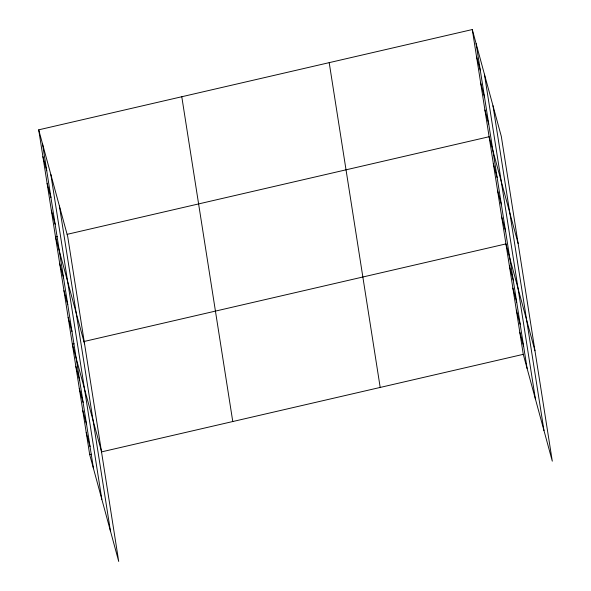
<?xml version="1.0" encoding="UTF-8"?>
<svg xmlns="http://www.w3.org/2000/svg" width="591" height="591" viewBox="0 0 591 591"><rect width="100%" height="100%" fill="white"/><g stroke="black" fill="none" stroke-linecap="round" stroke-linejoin="round"><path stroke-width="0.89" d="M38.703 129.835L67.729 236.659L118.717 561.45L89.692 454.627L38.703 129.835L472.283 29.55L501.308 136.373L552.297 461.165L523.271 354.341L472.283 29.55M57.32 236.607L55.532 237.021L84.55 343.836M67.152 234.332L489.112 136.728L518.137 243.551M74.141 343.785L72.353 344.198L101.379 451.022M83.981 341.509L505.94 243.913L534.958 350.736M89.692 454.627L91.479 454.213M101.32 451.938L523.271 354.341M476.494 56.344L480.313 70.418M480.697 83.139L484.524 97.212M484.908 109.933L488.727 124.007M493.315 163.53L497.142 177.596M497.526 190.324L501.345 204.39M501.729 217.119L505.556 231.184M509.405 266.002L513.224 280.068M512.87 288.083L516.697 302.156M516.342 310.172L520.161 324.237M519.807 332.253L523.626 346.326M42.907 156.63L46.733 170.703M47.117 183.424L50.937 197.497M51.321 210.219L55.148 224.292M59.735 263.815L63.562 277.881M63.939 290.609L67.766 304.675M68.15 317.404L71.969 331.47M75.825 366.287L79.645 380.353M79.29 388.368L83.109 402.441M82.755 410.457L86.582 424.523M86.227 432.546L90.046 446.611M492.99 105.767L543.979 430.558M484.428 74.23L535.409 399.021M476.11 43.616L527.098 368.415M329.202 62.646L380.19 387.437M181.784 96.739L232.773 421.531M59.41 206.052L110.399 530.844M50.841 174.515L101.829 499.306M42.53 143.901L93.511 468.7"/></g></svg>
